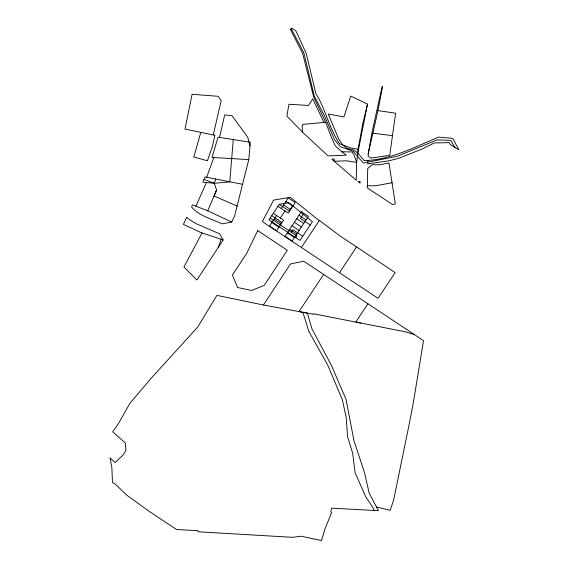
<?xml version="1.0" encoding="UTF-8"?>
<svg xmlns="http://www.w3.org/2000/svg" width="569" height="569" viewBox="0 0 569 569"><rect width="100%" height="100%" fill="white"/><g stroke="black" fill="none" stroke-linecap="round" stroke-linejoin="round"><path stroke-width="0.85" d="M367.389 185.779L367.723 168.488L372.055 164.74L380.263 164.768L388.926 162.933L395.363 203.915L392.596 204.57L367.133 187.777L367.389 185.779L375.704 185.75L392.197 182.727M249.99 145.913L250.218 142.222L218.048 137.193L212.031 157.4L248.781 159.619L249.99 145.913L247.728 137.257L232.017 115.699L224.691 114.952L219.542 137.435M367.93 160.238L367.681 163.886L388.584 160.878L398.478 158.41L421.743 149.163L434.218 142.961L449.048 142.613L450.42 144.64L458.984 149.96L452.746 138.402L438.564 137.115C414.552 147.065 390.725 160.017 364.16 160.572L357.794 153.04L353.42 149.91L347.232 148.417L342.823 145.067L338.854 139.277L328.206 114.006L343.896 116.937L350.774 96.061L367.517 104.127L357.794 153.04L356.663 162.371L356.244 180.209L331.862 159.249L334.181 158.907L334.231 161.283L346.357 160.792L356.663 162.371L354.288 155.586L352.232 151.951L341.834 151.745L335.39 145.941L332.061 139.014L325.731 122.314L313.675 96.972L302.587 53.194L290.218 29.161L292.26 28.45L295.916 30.982L306.236 53.408L315.845 93.458C325.788 109.326 329.017 128.359 339.586 143.722L350.639 147.926L358.065 149.27L357.794 153.04M233.283 139.533L229.769 181.852L214.357 183.31L202.849 182.13L205.075 176.959L242.536 184.299L248.781 159.619M377.965 110.578L395.611 113.224L389.737 155.309L370.974 158.068L368.2 156.34L368.179 154L371.941 132.655L382.091 86.758L382.596 86.545L377.965 110.578L368.179 154M358.065 149.27L362.773 123.651L367.517 104.127M213.261 134.938L221.17 100.564L218.048 96.296L192.109 94.283L184.996 129.078L214.897 135.28L212.436 146.254L207.415 160.778L193.809 156.987L200.793 132.357M231.732 222.01L207.763 210.836L192.55 204.84L191.554 206.952C199.356 216.163 211.682 218.859 222.102 223.866L231.732 222.01L234.606 215.971L242.536 184.299M237.181 206.099L214.036 196.006L216.54 190.067L214.357 183.31L215.637 178.958M218.219 247.487L221.185 239.286L223.126 240.004L196.895 280.019L183.958 266.975L202.059 232.949M206.668 177.265L213.873 157.499M207.763 210.836L216.54 190.067M195.885 206.156L206.462 182.5M376.5 506.965L378.399 510.67L331.599 508.167L330.731 511.687L331.599 512.612L325.034 528.743L321.513 540.55L301.243 536.204L292.63 537.321L198.147 531.787L198.232 530.721L176.475 529.483L149.284 511.417L126.866 495.258L115.905 484.681L112.47 482.412L111.844 467.355L110.016 457.896L115.094 462.519L123.146 454.923L125.955 450.484L125.294 442.874L112.641 431.757L118.089 424.161L129.967 403.314L150.472 379.032L197.728 327.04L216.931 295.368L263.411 305.012L290.517 263.931L303.782 261.242L423.521 340.646L413.115 403.99L408.99 425.192L393.677 499.859L390.156 510.301L376.5 506.965L369.16 493.039L364.573 472.875L353.911 440.52L346.044 399.353L331.407 365.312L311.968 328.882L307.402 313.135L299.01 311.592L323.661 274.422M276.541 215.523L269.528 226.099L276.577 230.772L283.59 220.196L273.298 213.368M281.214 208.467L288.227 197.891L295.275 202.564L288.263 213.14L277.971 206.319M280.346 218.041L285.026 210.992M280.005 224.698L281.641 222.223L271.769 215.679M292.594 205.708L289.123 210.943L279.244 204.399M291.285 232.18L292.921 229.705L302.772 236.235M303.177 214.243L300.404 218.425L310.254 224.954M295.738 237.614L296.876 235.893L270.133 218.14M301.414 247.465L319.38 220.409L340.056 235.979L395.149 272.572L378.044 298.327L262.359 221.583L273.611 200.11L290.226 197.287L319.216 220.651M367.923 303.775L355.824 322.047L405.043 331.741L414.218 334.465M339.444 272.715L356.571 246.946M325.731 122.314L302.779 124.383L302.146 126.147L302.488 132.164L328.021 155.878L346.393 155.181L341.834 151.745M372.816 133.196L392.518 135.664M263.411 305.012L313.626 314.28L313.725 313.789L360.803 323.078M221.185 239.286L201.284 232.693L183.431 224.428L186.696 217.308L190.338 220.224L196.54 223.88L219.798 233.923L223.126 240.004M204.036 179.37L214.357 183.31M285.887 201.419L292.943 206.092M283.554 204.94L290.603 209.62M299.066 215.224L306.115 219.904M296.726 218.752L303.782 223.425M294.393 222.28L301.442 226.953M292.053 225.801L299.102 230.481M274.201 219.044L281.257 223.717M289.713 229.328L296.769 234.001M271.868 222.571L278.917 227.244M287.381 232.856L294.429 237.529M302.488 132.164L286.883 116.112L288.931 104.262L308.434 105.45L312.801 98.864L323.967 122.47M455.001 147.741L450.797 140.372L437.07 139.882L397.07 156.347L363.342 163.026L353.143 151.183L340.554 146.916L334.465 139.654L324.622 116.168L314.266 95.898L303.832 52.832L291.271 28.791M374.118 510.443L373.236 508.145L365.824 496.915L355.077 472.633L352.68 453.244L347.552 436.558L346.165 417.305L342.339 399.708L327.808 365.262L308.803 331.336L302.914 312.303M257.721 230.616L246.541 253.589L232.415 275.012L237.593 287.516L251.598 290.46L264.151 285.418L287.331 250.296L257.721 230.616M279.322 204.285L268.981 219.883L299.991 240.431L312.417 221.69L288.824 202.671L279.322 204.285M301.399 211.704L285.041 236.377L292.096 241.057L308.455 216.376L301.399 211.704M359.949 181.49L357.922 181.632L360.134 183.111L359.949 181.49"/></g></svg>
